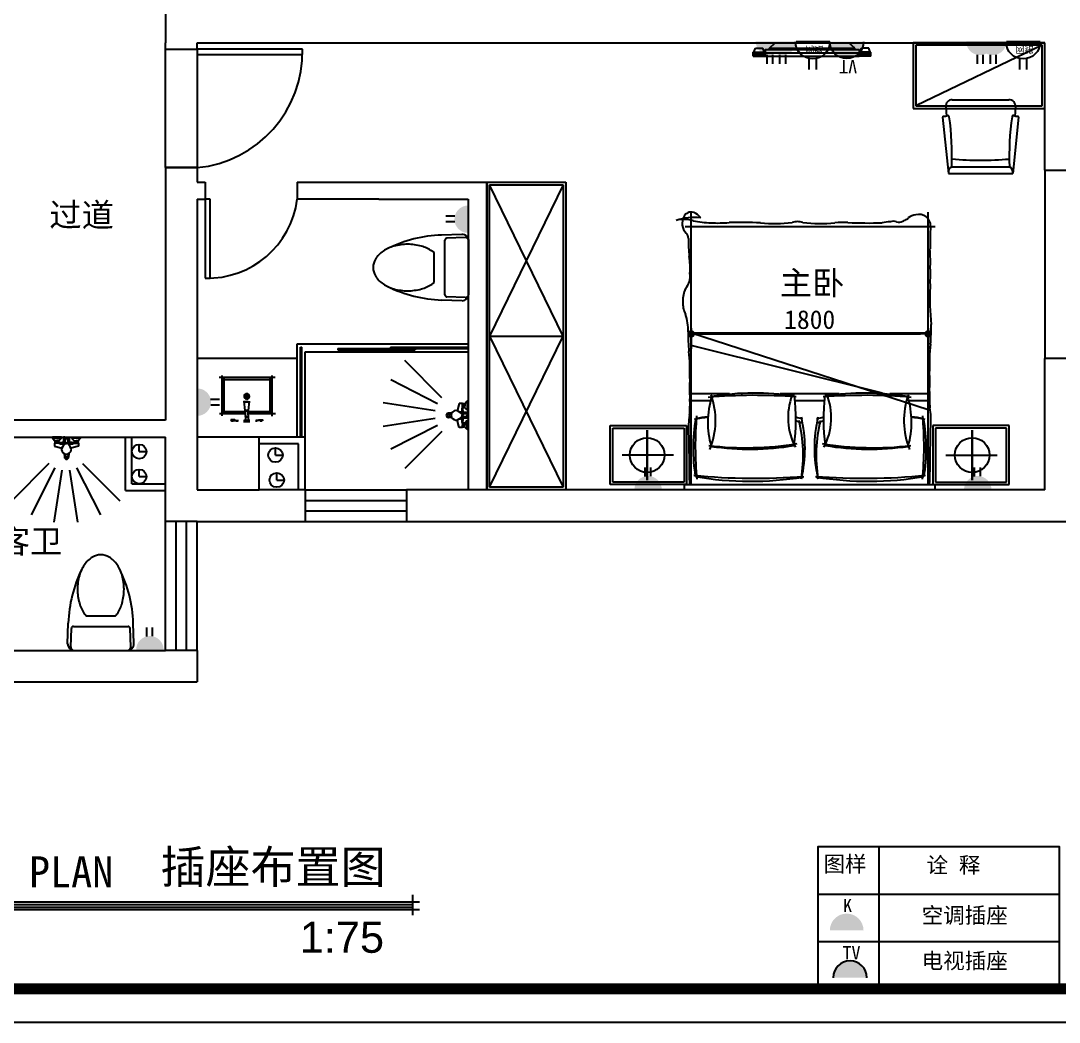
# Model space of a CAD drawing. Header units: millimetres. Extents: x -1705246 to 222838, y -3231245 to 126310.
# Drawn here: x 37672 to 45562, y -45987 to -38373 of the extents above; entities that cross this region are included whole.
import ezdxf

# ---------------------------------------------------------------- set-up
doc = ezdxf.new("R2010")
doc.units = ezdxf.units.MM
doc.linetypes.add('ACAD_ISO03W100', pattern=[30, 12, -18])
for name, color, linetype in [('2', 2, 'Continuous'), ('250', 250, 'Continuous'), ('5', 5, 'Continuous'), ('IFF_FURN', 30, 'Continuous')]:
    doc.layers.add(name, color=color, linetype=linetype)
doc.styles.get("Standard").update_dxf_attribs({"font": ''})
doc.styles.add('STYLE1', font='')
doc.styles.add('宋', font='')
doc.styles.get('Standard').set_extended_font_data('SimSun')
doc.styles.get('STYLE1').set_extended_font_data('SimSun')
doc.styles.get('宋').set_extended_font_data('NSimSun')

# ---------------------------------------------------------------- blocks, each defined once
blk = doc.blocks.new('A$C54AD448D')
blk.add_lwpolyline([(-239.7, 15583), (-22135.9, 15583), (-22135.9, 239.7), (-239.7, 239.7)], close=True)
at = {"layer": 'IFF_FURN'}
blk.add_lwpolyline([(0, 15822.7), (-22375.6, 15822.7), (-22375.6, 0), (0, 0)], close=True, dxfattribs=at)
at = {"layer": 'IFF_FURN', "color": 8, "const_width": 79.9}
blk.add_lwpolyline([(-22135.9, 15583), (-22135.9, 239.7), (-239.7, 239.7), (-239.7, 15583), (-22135.9, 15583)], dxfattribs=at)
blk = doc.blocks.new('_DOT')
at = {"color": 0, "linetype": 'ByBlock'}
blk.add_line((-0.5, 0), (-1, 0), dxfattribs=at)
at = {"color": 0, "linetype": 'ByBlock', "const_width": 0.5}
blk.add_lwpolyline([(-0.25, 0, 1), (0.25, 0, 1)], format="xyb", close=True, dxfattribs=at)
blk = doc.blocks.new('TGB')
blk.add_hatch(color=5).paths.add_polyline_path([(125763.4, -21256.6), (126024.1, -21256.6, 1)])
at = {"color": 5}
for p, q in [((125864.8, -21129.4), (125864.8, -21044.8)), ((125919.6, -21128.8), (125919.6, -21044.8))]:
    blk.add_line(p, q, dxfattribs=at)
blk = doc.blocks.new('NTBT')
at = {"color": 5}
for p, q in [((127688.4, -20756.1), (127688.4, -20671.5)), ((127743.3, -20755.4), (127743.3, -20671.5)), ((127847.8, -20883.2), (127591, -20883.2))]:
    blk.add_line(p, q, dxfattribs=at)
blk.add_arc((127717.4, -20883.2), 130.4, 0, 180, dxfattribs=at)
at = {"color": 5, "insert": (127659.5, -20797.8), "char_height": 50, "width": 210.821, "attachment_point": 1, "style": '宋'}
blk.add_mtext('网络', dxfattribs=at)
blk = doc.blocks.new('dawdeewew')
blk.add_hatch(color=5).paths.add_polyline_path([(147606.6, -27636.6), (147862.5, -27636.6, 1)])
at = {"color": 5}
blk.add_text('TV', height=100, dxfattribs=at).set_placement((147677.6, -27497.1))
blk = doc.blocks.new('BTRB')
at = {"color": 5}
blk.add_arc((124083, -21260.8), 128, 0, 180, dxfattribs=at)
blk.add_blockref('dawdeewew', (-23651.6, 6375.9), dxfattribs=at)
blk = doc.blocks.new('fffff')
blk.add_hatch(color=5).paths.add_polyline_path([(147605.5, -27278.4), (147861.5, -27278.4, 1)])
at = {"color": 5}
blk.add_text('K', height=100, dxfattribs=at).set_placement((147706.1, -27138.9))
blk = doc.blocks.new('TRB')
blk.add_blockref('fffff', (-23676.1, 6376.6))

msp = doc.modelspace()

# ---------------------------------------------------------------- hatches: boundary and pattern name
for points in [[(42334.2, -41938.3), (42542.8, -41938.3, 1)], [(44838.6, -41938.3), (45047.2, -41938.3, 1)]]:
    msp.add_hatch(color=5).paths.add_polyline_path(points)

# ---------------------------------------------------------------- linework, layer by layer
at = {"color": 5}
for p, q in [((42415.4, -41836.6), (42415.4, -41768.9)), ((42459.3, -41836.1), (42459.3, -41768.9)), ((44919.7, -41836.6), (44919.7, -41768.9)), ((44963.6, -41836.1), (44963.6, -41768.9)), ((44192.3, -44651.8), (44192.3, -45732.3)), ((43729.8, -45012.3), (45562.2, -45012.3)), ((43729.8, -45372.3), (45562.2, -45372.3))]:
    msp.add_line(p, q, dxfattribs=at)
msp.add_lwpolyline([(43729.8, -45732.3), (43729.8, -44651.8), (45562.2, -44651.8), (45562.2, -45732.3)], dxfattribs=at)
at = {"layer": '250', "color": 251}
for p, q in [((38772.4, -38309.7), (38772.4, -38539.7)), ((38772.4, -38589.7), (38772.4, -38539.7)), ((39012.4, -38539.7), (45452.4, -38539.7)), ((39012.4, -38589.7), (39012.4, -38539.7)), ((43241.9, -38612.2), (43253.8, -38581.1)), ((43253.8, -38581.1), (43309.9, -38581.1)), ((43321.8, -38612.2), (43309.9, -38581.1)), ((43360.3, -38582.5), (43405.1, -38539.7)), ((43405.1, -38539.7), (43963.8, -38539.7)), ((44008.6, -38582.5), (43963.8, -38539.7)), ((44047.1, -38612.2), (44059, -38581.1)), ((44115.1, -38581.1), (44059, -38581.1)), ((44127, -38612.2), (44115.1, -38581.1)), ((45452.4, -38539.7), (44452.4, -38539.7)), ((44452.4, -38539.7), (44452.4, -39039.7)), ((45432.4, -38559.7), (44472.4, -38559.7)), ((44472.4, -38559.7), (44472.4, -39019.7)), ((45432.4, -38559.7), (44472.4, -39019.7)), ((45432.4, -39019.7), (45432.4, -38559.7)), ((45452.4, -39509.7), (45452.4, -38539.7)), ((45452.4, -39039.7), (45452.4, -38539.7)), ((38772.4, -38589.7), (39012.4, -38589.7)), ((38772.4, -38589.7), (39012.4, -38589.7)), ((38772.4, -39489.7), (38772.4, -38589.7)), ((39812.4, -38589.7), (39012.4, -38589.7)), ((39012.4, -38589.7), (39012.4, -38629.7)), ((39012.4, -38589.7), (39012.4, -39489.7)), ((39012.4, -38629.7), (39812.4, -38629.7)), ((39812.4, -38629.7), (39812.4, -38589.7)), ((43236.9, -38612.2), (43326.8, -38612.2)), ((43236.9, -38643.3), (43236.9, -38612.2)), ((43236.9, -38627), (43326.8, -38627)), ((43236.9, -38643.3), (43326.8, -38643.3)), ((43326.8, -38591.5), (43326.8, -38643.3)), ((43326.8, -38591.5), (44042.1, -38591.5)), ((43326.8, -38643.3), (43326.8, -38612.2)), ((43326.8, -38617.5), (44042.1, -38617.5)), ((43326.8, -38643.3), (44042.1, -38643.3)), ((43360.3, -38591.5), (43360.3, -38582.5)), ((43360.3, -38582.5), (44008.6, -38582.5)), ((44008.6, -38591.5), (44008.6, -38582.5)), ((44042.1, -38591.5), (44042.1, -38643.3)), ((44132, -38612.2), (44042.1, -38612.2)), ((44042.1, -38643.3), (44042.1, -38612.2)), ((44132, -38627), (44042.1, -38627)), ((44132, -38643.3), (44042.1, -38643.3)), ((44132, -38643.3), (44132, -38612.2)), ((44749.7, -38973.6), (45180.1, -38973.6)), ((44749.7, -38973.6), (45180.1, -38973.6)), ((44452.4, -39039.7), (45452.4, -39039.7)), ((44472.4, -39019.7), (45432.4, -39019.7)), ((44699.9, -39028), (44703.6, -39069.9)), ((44699.9, -39028), (44703.6, -39069.9)), ((45229.9, -39028), (45226.2, -39069.9)), ((45229.9, -39028), (45226.2, -39069.9)), ((44676.6, -39105.1), (44719.9, -39533.6)), ((44676.6, -39105.1), (44719.9, -39533.6)), ((44703.6, -39069.9), (44706, -39096.5)), ((44703.6, -39069.9), (44706, -39096.5)), ((45253.2, -39105.1), (45209.9, -39533.6)), ((45253.2, -39105.1), (45209.9, -39533.6)), ((45226.2, -39069.9), (45223.8, -39096.5)), ((45226.2, -39069.9), (45223.8, -39096.5)), ((38772.4, -39489.7), (39012.4, -39489.7)), ((38772.4, -39489.7), (38772.4, -41409.7)), ((39012.4, -39489.7), (38772.4, -39489.7)), ((39012.4, -39489.7), (39012.4, -39599.7)), ((44745.6, -39483.6), (45184.2, -39483.6)), ((44745.6, -39483.6), (45184.2, -39483.6)), ((45452.4, -39509.7), (45672.4, -39509.7)), ((45452.4, -39509.7), (45452.4, -40939.7)), ((39012.4, -39599.7), (39072.4, -39599.7)), ((39072.4, -39599.7), (39072.4, -39729.7)), ((39772.4, -39599.7), (40392.4, -39599.7)), ((39772.4, -39599.7), (39772.4, -39729.7)), ((40392.4, -39599.7), (41212.4, -39599.7)), ((41212.4, -39599.7), (41812.4, -39599.7)), ((41212.4, -41939.7), (41212.4, -39599.7)), ((41212.4, -39599.7), (41212.4, -41939.7)), ((41812.4, -39599.7), (41812.4, -41939.7)), ((44719.9, -39533.6), (45209.9, -39533.6)), ((44719.9, -39533.6), (45209.9, -39533.6)), ((41232.4, -39619.7), (41792.4, -39619.7)), ((41232.4, -41919.7), (41232.4, -39619.7)), ((41792.4, -39619.7), (41232.4, -40769.7)), ((41792.4, -40769.7), (41232.4, -39619.7)), ((41792.4, -39619.7), (41792.4, -41919.7)), ((39012.4, -39729.7), (39012.4, -41939.7)), ((39012.4, -39729.7), (39072.4, -39729.7)), ((39112.4, -39729.7), (39072.4, -39729.7)), ((39072.4, -39729.7), (39072.4, -40329.7)), ((39112.4, -40329.7), (39112.4, -39729.7)), ((40392.4, -39729.7), (39772.4, -39729.7)), ((40392.4, -39729.7), (41072.4, -39729.7)), ((41072.4, -39729.7), (41072.4, -41939.7)), ((42766.3, -41899.7), (42766.3, -39829.5)), ((44566.3, -41899.7), (44566.3, -39829.5)), ((41024.3, -39997.2), (40869.6, -40002.5)), ((44620, -39939.7), (42719.5, -39939.7)), ((40894.5, -40457.5), (40894.7, -40041.5)), ((41049.3, -40021.6), (40909.4, -40026.4)), ((41076.2, -40451.6), (41076.5, -40047.7)), ((40813.7, -40362.2), (40813.9, -40136.7)), ((39072.4, -40329.7), (39112.4, -40329.7)), ((41049, -40477.6), (40909.1, -40472.6)), ((41025.7, -40502.1), (40869.2, -40496.5)), ((42766.3, -40709.2), (42766.3, -40867.6)), ((44566.3, -40709.2), (44566.3, -40867.6)), ((41232.4, -40769.7), (41792.4, -40769.7)), ((41232.4, -40769.7), (41792.4, -41919.7)), ((41232.4, -41919.7), (41792.4, -40769.7)), ((44566.3, -40748), (42766.3, -40748)), ((44566.3, -41331.1), (42769, -40748)), ((42823.3, -40753.6), (44509.3, -40753.6)), ((39772.4, -40829.7), (41072.4, -40829.7)), ((39772.4, -41539.7), (39772.4, -40829.7)), ((39797.4, -41539.7), (39797.4, -40854.7)), ((39797.4, -40854.7), (39807.4, -40854.7)), ((39807.4, -40864.7), (39807.4, -40854.7)), ((39807.4, -41539.7), (39807.4, -40864.7)), ((40080.1, -40864.7), (40670.1, -40864.7)), ((40080.1, -40864.7), (40080.1, -40874.7)), ((40482.4, -40854.7), (41072.4, -40854.7)), ((40482.4, -40854.7), (40482.4, -40864.7)), ((40482.4, -40864.7), (41072.4, -40864.7)), ((40670.1, -40864.7), (40670.1, -40874.7)), ((44219, -41203.4), (42766.3, -40840.7)), ((39772.4, -40939.7), (39012.4, -40939.7)), ((39832.4, -40889.7), (41072.4, -40889.7)), ((39832.4, -41539.7), (39832.4, -40889.7)), ((40080.1, -40874.7), (40670.1, -40874.7)), ((45452.4, -41939.7), (45452.4, -40939.7)), ((45672.4, -40939.7), (45452.4, -40939.7)), ((40872.2, -41239.4), (40589.7, -40956.9)), ((39606, -41086.4), (39178.8, -41086.4)), ((39199, -41070.2), (39199, -41377.6)), ((39588.1, -41102.4), (39202.3, -41102.4)), ((39215, -41088.9), (39215, -41353.9)), ((39567.3, -41358.1), (39567.3, -41087.2)), ((39583.3, -41378.7), (39583.3, -41071.1)), ((40838.9, -41285.2), (40482.9, -41103.8)), ((39400.4, -41239.8), (39378.9, -41218.2)), ((39378.9, -41239.8), (39400.4, -41218.2)), ((43056.1, -41209.2), (42766.3, -41209.2)), ((42766.3, -41260), (42913.1, -41260)), ((43889.7, -41209.2), (43442.8, -41209.2)), ((43554.5, -41260), (43778.1, -41260)), ((44566.3, -41209.2), (44276.4, -41209.2)), ((44419.5, -41260), (44566.3, -41260)), ((39202.3, -41342.4), (39379, -41342.4)), ((39378.3, -41270.4), (39365.3, -41270.4)), ((39376.3, -41336.5), (39369.9, -41265.9)), ((39374.6, -41334.5), (39405.3, -41334.5)), ((39378.3, -41267.5), (39401.2, -41267.5)), ((39378.3, -41267.5), (39378.3, -41270.4)), ((39378.3, -41270.4), (39401.2, -41270.4)), ((39379, -41371.9), (39379, -41334.5)), ((39379, -41338), (39400.5, -41338)), ((39400.5, -41371.9), (39400.5, -41334.5)), ((39400.5, -41342.4), (39584.5, -41342.4)), ((39401.2, -41267.5), (39401.2, -41270.4)), ((39401.2, -41270.4), (39415.6, -41270.4)), ((39403.2, -41336.4), (39409.6, -41265.5)), ((40821.5, -41339), (40426.8, -41276.5)), ((41004, -41282.2), (40991.7, -41330.7)), ((41027.8, -41282.2), (41004, -41282.2)), ((41027.8, -41287), (41027.8, -41282.2)), ((41027.8, -41287), (41029.7, -41287)), ((41027.8, -41313.6), (41027.8, -41287)), ((41027.8, -41313.6), (41029.7, -41313.6)), ((41027.8, -41324), (41027.8, -41313.6)), ((41031.6, -41285.1), (41029.7, -41287)), ((41029.7, -41287), (41029.7, -41300.3)), ((41031.6, -41288.9), (41029.7, -41290.8)), ((41031.6, -41297.4), (41029.7, -41295.5)), ((41029.7, -41313.6), (41029.7, -41300.3)), ((41031.6, -41303.1), (41029.7, -41305)), ((41031.6, -41311.7), (41029.7, -41309.8)), ((41031.6, -41315.5), (41029.7, -41313.6)), ((41039.2, -41285.1), (41031.6, -41285.1)), ((41031.6, -41285.1), (41031.6, -41288.9)), ((41031.6, -41288.9), (41039.2, -41288.9)), ((41031.6, -41297.4), (41031.6, -41300.3)), ((41039.2, -41297.4), (41031.6, -41297.4)), ((41031.6, -41303.1), (41031.6, -41300.3)), ((41039.2, -41303.1), (41031.6, -41303.1)), ((41031.6, -41311.7), (41039.2, -41311.7)), ((41031.6, -41315.5), (41031.6, -41311.7)), ((41039.2, -41315.5), (41031.6, -41315.5)), ((41041.1, -41287), (41039.2, -41285.1)), ((41039.2, -41288.9), (41039.2, -41285.1)), ((41039.2, -41288.9), (41041.1, -41291.7)), ((41041.1, -41295.5), (41039.2, -41297.4)), ((41039.2, -41297.4), (41039.2, -41300.3)), ((41039.2, -41303.1), (41039.2, -41300.3)), ((41041.1, -41305), (41039.2, -41303.1)), ((41039.2, -41311.7), (41041.1, -41308.8)), ((41039.2, -41311.7), (41039.2, -41315.5)), ((41041.1, -41313.6), (41039.2, -41315.5)), ((41045.8, -41287), (41041.1, -41287)), ((41041.1, -41287), (41041.1, -41300.3)), ((41041.1, -41313.6), (41041.1, -41300.3)), ((41045.8, -41313.6), (41041.1, -41313.6)), ((41064.8, -41266.1), (41045.8, -41285.1)), ((41045.8, -41285.1), (41045.8, -41287)), ((41045.8, -41287), (41045.8, -41300.3)), ((41045.8, -41313.6), (41045.8, -41300.3)), ((41045.8, -41315.5), (41045.8, -41313.6)), ((41064.8, -41334.5), (41045.8, -41315.5)), ((41064.8, -41266.1), (41064.8, -41334.5)), ((41072.4, -41266.1), (41064.8, -41266.1)), ((41064.8, -41334.5), (41072.4, -41334.5)), ((41072.4, -41279.4), (41072.4, -41266.1)), ((41072.4, -41299.3), (41072.4, -41279.4)), ((41072.4, -41334.5), (41072.4, -41299.3)), ((38772.4, -41409.7), (37602.4, -41409.7)), ((39181.2, -41358.4), (39379, -41358.4)), ((39297.7, -41406.7), (39267.3, -41406.7)), ((39267.3, -41406.7), (39267.3, -41411.3)), ((39267.3, -41411.3), (39295.9, -41411.3)), ((39272.9, -41413.2), (39325.6, -41413.2)), ((39280.1, -41422.4), (39280.1, -41409)), ((39295.9, -41413.2), (39295.9, -41411.3)), ((39300.5, -41413.2), (39300.5, -41409.4)), ((39316.3, -41422.4), (39316.3, -41408.6)), ((39412, -41413.2), (39366.9, -41413.2)), ((39371.6, -41428.4), (39371.6, -41408.6)), ((39379, -41371.9), (39379, -41411.6)), ((39400.5, -41358.4), (39607.8, -41358.4)), ((39400.5, -41371.9), (39400.5, -41411.6)), ((39407.8, -41427.2), (39407.8, -41408.2)), ((39505.2, -41413.2), (39458.6, -41413.2)), ((39463.2, -41422.4), (39463.2, -41409)), ((39479, -41413.2), (39479, -41409.4)), ((39481.8, -41406.7), (39512.1, -41406.7)), ((39512.1, -41411.3), (39483.6, -41411.3)), ((39483.6, -41413.2), (39483.6, -41411.3)), ((39499.4, -41422.4), (39499.4, -41408.2)), ((39512.1, -41406.7), (39512.1, -41411.3)), ((40821.5, -41395.6), (40426.8, -41458.1)), ((40947.8, -41354.7), (40921.4, -41357.3)), ((40949.1, -41392.3), (40921.4, -41389.6)), ((40947.4, -41355.5), (40925.2, -41358.2)), ((40948.6, -41391.5), (40925.2, -41388.6)), ((40945.2, -41360.5), (40933.7, -41362)), ((40946, -41386.5), (40933.7, -41384.8)), ((41004, -41464.6), (40991.7, -41416.2)), ((41015.9, -41356.2), (41002.7, -41345)), ((41015.9, -41388.8), (41002.7, -41400)), ((41024.9, -41358.2), (41021.4, -41358.2)), ((41024.9, -41386.7), (41021.4, -41386.7)), ((41024.9, -41358.2), (41024.9, -41372.5)), ((41024.9, -41386.7), (41024.9, -41372.5)), ((41028.7, -41350.6), (41028.7, -41357.4)), ((41072.4, -41350.6), (41028.7, -41350.6)), ((41028.7, -41394.3), (41028.7, -41387.6)), ((41072.4, -41394.3), (41028.7, -41394.3)), ((41066.6, -41363.5), (41030.5, -41360.6)), ((41066.6, -41381.5), (41030.5, -41384.4)), ((41066.7, -41361.1), (41030.6, -41358.2)), ((41030.6, -41358.2), (41030.6, -41372.5)), ((41030.6, -41386.7), (41030.6, -41372.5)), ((41066.7, -41383.9), (41030.6, -41386.7)), ((41064.8, -41412.4), (41045.8, -41431.4)), ((41054.7, -41360.1), (41072.4, -41360.1)), ((41054.7, -41384.8), (41072.4, -41384.8)), ((41064.8, -41361.1), (41064.8, -41372.5)), ((41064.8, -41383.9), (41064.8, -41372.5)), ((41064.8, -41412.4), (41072.4, -41412.4)), ((41064.8, -41480.8), (41064.8, -41412.4)), ((41066.7, -41361.1), (41066.7, -41372.5)), ((41066.7, -41383.9), (41066.7, -41372.5)), ((41072.4, -41360.1), (41072.4, -41350.6)), ((41072.4, -41384.8), (41072.4, -41394.3)), ((41072.4, -41412.4), (41072.4, -41480.8)), ((39412, -41422.4), (39366.1, -41422.4)), ((40838.9, -41449.4), (40482.9, -41630.7)), ((40872.2, -41495.1), (40589.7, -41777.6)), ((41027.8, -41464.6), (41004, -41464.6)), ((41027.8, -41422.8), (41027.8, -41433.3)), ((41027.8, -41433.3), (41029.7, -41433.3)), ((41027.8, -41433.3), (41027.8, -41459.9)), ((41027.8, -41459.9), (41029.7, -41459.9)), ((41027.8, -41459.9), (41027.8, -41464.6)), ((41031.6, -41431.4), (41029.7, -41433.3)), ((41029.7, -41433.3), (41029.7, -41446.6)), ((41031.6, -41435.2), (41029.7, -41437.1)), ((41031.6, -41443.7), (41029.7, -41441.8)), ((41029.7, -41459.9), (41029.7, -41446.6)), ((41031.6, -41449.4), (41029.7, -41451.3)), ((41031.6, -41458), (41029.7, -41456.1)), ((41031.6, -41461.8), (41029.7, -41459.9)), ((41039.2, -41431.4), (41031.6, -41431.4)), ((41031.6, -41431.4), (41031.6, -41435.2)), ((41031.6, -41435.2), (41039.2, -41435.2)), ((41031.6, -41443.7), (41031.6, -41446.6)), ((41039.2, -41443.7), (41031.6, -41443.7)), ((41031.6, -41449.4), (41031.6, -41446.6)), ((41039.2, -41449.4), (41031.6, -41449.4)), ((41031.6, -41458), (41039.2, -41458)), ((41031.6, -41461.8), (41031.6, -41458)), ((41039.2, -41461.8), (41031.6, -41461.8)), ((41041.1, -41433.3), (41039.2, -41431.4)), ((41039.2, -41435.2), (41039.2, -41431.4)), ((41039.2, -41435.2), (41041.1, -41438)), ((41041.1, -41441.8), (41039.2, -41443.7)), ((41039.2, -41443.7), (41039.2, -41446.6)), ((41039.2, -41449.4), (41039.2, -41446.6)), ((41041.1, -41451.3), (41039.2, -41449.4)), ((41039.2, -41458), (41041.1, -41455.1)), ((41039.2, -41458), (41039.2, -41461.8)), ((41041.1, -41459.9), (41039.2, -41461.8)), ((41045.8, -41433.3), (41041.1, -41433.3)), ((41041.1, -41433.3), (41041.1, -41446.6)), ((41041.1, -41459.9), (41041.1, -41446.6)), ((41045.8, -41459.9), (41041.1, -41459.9)), ((41045.8, -41431.4), (41045.8, -41433.3)), ((41045.8, -41433.3), (41045.8, -41446.6)), ((41045.8, -41459.9), (41045.8, -41446.6)), ((41045.8, -41461.8), (41045.8, -41459.9)), ((41064.8, -41480.8), (41045.8, -41461.8)), ((41072.4, -41480.8), (41064.8, -41480.8)), ((42151.4, -41899.7), (42151.4, -41449.7)), ((42151.4, -41449.7), (42731.4, -41449.7)), ((42171.4, -41879.7), (42171.4, -41469.7)), ((42171.4, -41469.7), (42711.4, -41469.7)), ((42431.4, -41484.7), (42431.4, -41864.7)), ((42431.4, -41864.7), (42431.4, -41484.7)), ((42711.4, -41469.7), (42711.4, -41879.7)), ((42731.4, -41449.7), (42731.4, -41899.7)), ((45181.1, -41449.7), (44601.1, -41449.7)), ((44601.1, -41449.7), (44601.1, -41899.7)), ((45161.1, -41469.7), (44621.1, -41469.7)), ((44621.1, -41469.7), (44621.1, -41879.7)), ((44901.1, -41484.7), (44901.1, -41864.7)), ((44901.1, -41864.7), (44901.1, -41484.7)), ((45161.1, -41879.7), (45161.1, -41469.7)), ((45181.1, -41899.7), (45181.1, -41449.7)), ((37602.4, -41539.7), (38772.4, -41539.7)), ((37925.9, -41539.7), (37912.6, -41539.7)), ((37912.6, -41539.7), (37912.6, -41547.3)), ((37912.6, -41547.3), (37931.6, -41566.3)), ((37912.6, -41547.3), (37981, -41547.3)), ((37945.8, -41539.7), (37925.9, -41539.7)), ((37931.6, -41566.3), (37933.5, -41566.3)), ((37933.5, -41571), (37931.6, -41572.9)), ((37931.6, -41572.9), (37931.6, -41580.5)), ((37935.4, -41572.9), (37931.6, -41572.9)), ((37933.5, -41566.3), (37933.5, -41571)), ((37933.5, -41566.3), (37946.8, -41566.3)), ((37933.5, -41571), (37946.8, -41571)), ((37935.4, -41572.9), (37938.2, -41571)), ((37935.4, -41580.5), (37935.4, -41572.9)), ((37942, -41571), (37943.9, -41572.9)), ((37943.9, -41572.9), (37946.8, -41572.9)), ((37943.9, -41572.9), (37943.9, -41580.5)), ((37981, -41539.7), (37945.8, -41539.7)), ((37960.1, -41566.3), (37946.8, -41566.3)), ((37960.1, -41571), (37946.8, -41571)), ((37949.6, -41572.9), (37946.8, -41572.9)), ((37951.5, -41571), (37949.6, -41572.9)), ((37949.6, -41572.9), (37949.6, -41580.5)), ((37958.2, -41572.9), (37955.3, -41571)), ((37958.2, -41572.9), (37962, -41572.9)), ((37958.2, -41580.5), (37958.2, -41572.9)), ((37962, -41566.3), (37960.1, -41566.3)), ((37960.1, -41566.3), (37960.1, -41571)), ((37960.1, -41571), (37962, -41572.9)), ((37981, -41547.3), (37962, -41566.3)), ((37962, -41572.9), (37962, -41580.5)), ((37981, -41547.3), (37981, -41539.7)), ((37997.1, -41539.7), (37997.1, -41583.4)), ((38006.6, -41539.7), (37997.1, -41539.7)), ((38007.6, -41545.4), (38004.7, -41581.5)), ((38006.6, -41557.4), (38006.6, -41539.7)), ((38010, -41545.4), (38007.1, -41581.5)), ((38007.6, -41545.4), (38019, -41545.4)), ((38007.6, -41547.3), (38019, -41547.3)), ((38030.4, -41545.4), (38019, -41545.4)), ((38030.4, -41547.3), (38019, -41547.3)), ((38028, -41545.4), (38030.9, -41581.5)), ((38030.4, -41545.4), (38033.2, -41581.5)), ((38031.3, -41539.7), (38040.8, -41539.7)), ((38031.3, -41557.4), (38031.3, -41539.7)), ((38040.8, -41539.7), (38040.8, -41583.4)), ((38058.9, -41547.3), (38058.9, -41539.7)), ((38058.9, -41539.7), (38127.3, -41539.7)), ((38058.9, -41547.3), (38077.9, -41566.3)), ((38127.3, -41547.3), (38058.9, -41547.3)), ((38077.9, -41566.3), (38079.8, -41566.3)), ((38079.8, -41571), (38077.9, -41572.9)), ((38077.9, -41572.9), (38077.9, -41580.5)), ((38081.7, -41572.9), (38077.9, -41572.9)), ((38079.8, -41566.3), (38079.8, -41571)), ((38079.8, -41566.3), (38093.1, -41566.3)), ((38079.8, -41571), (38093.1, -41571)), ((38081.7, -41572.9), (38084.5, -41571)), ((38081.7, -41580.5), (38081.7, -41572.9)), ((38088.3, -41571), (38090.2, -41572.9)), ((38090.2, -41572.9), (38093.1, -41572.9)), ((38090.2, -41572.9), (38090.2, -41580.5)), ((38106.4, -41566.3), (38093.1, -41566.3)), ((38106.4, -41571), (38093.1, -41571)), ((38095.9, -41572.9), (38093.1, -41572.9)), ((38097.8, -41571), (38095.9, -41572.9)), ((38095.9, -41572.9), (38095.9, -41580.5)), ((38104.5, -41572.9), (38101.6, -41571)), ((38104.5, -41580.5), (38104.5, -41572.9)), ((38104.5, -41572.9), (38108.3, -41572.9)), ((38106.4, -41566.3), (38106.4, -41571)), ((38108.3, -41566.3), (38106.4, -41566.3)), ((38106.4, -41571), (38108.3, -41572.9)), ((38127.3, -41547.3), (38108.3, -41566.3)), ((38108.3, -41572.9), (38108.3, -41580.5)), ((38127.3, -41539.7), (38127.3, -41547.3)), ((38467.3, -41943.4), (38467.3, -41539.7)), ((38517.3, -41893.4), (38517.3, -41539.7)), ((38772.4, -42179.7), (38772.4, -41539.7)), ((39482.4, -41539.7), (39012.4, -41539.7)), ((39482.4, -41939.7), (39482.4, -41539.7)), ((39832.4, -41539.7), (39482.4, -41539.7)), ((39832.4, -41939.7), (39832.4, -41539.7)), ((37928.7, -41584.3), (37928.7, -41608.1)), ((37933.5, -41584.3), (37928.7, -41584.3)), ((37928.7, -41608.1), (37977.2, -41620.4)), ((37931.6, -41580.5), (37933.5, -41582.4)), ((37931.6, -41580.5), (37935.4, -41580.5)), ((37933.5, -41584.3), (37933.5, -41582.4)), ((37933.5, -41582.4), (37946.8, -41582.4)), ((37960.1, -41584.3), (37933.5, -41584.3)), ((37935.4, -41580.5), (37937.3, -41582.4)), ((37943.9, -41580.5), (37942, -41582.4)), ((37943.9, -41580.5), (37946.8, -41580.5)), ((37949.6, -41580.5), (37946.8, -41580.5)), ((37960.1, -41582.4), (37946.8, -41582.4)), ((37949.6, -41580.5), (37951.5, -41582.4)), ((37958.2, -41580.5), (37956.3, -41582.4)), ((37962, -41580.5), (37958.2, -41580.5)), ((37962, -41580.5), (37960.1, -41582.4)), ((37960.1, -41584.3), (37960.1, -41582.4)), ((37970.5, -41584.3), (37960.1, -41584.3)), ((38002.7, -41596.2), (37991.5, -41609.3)), ((37997.1, -41583.4), (38003.9, -41583.4)), ((38004.7, -41581.5), (38019, -41581.5)), ((38004.7, -41587.2), (38004.7, -41590.7)), ((38004.7, -41587.2), (38019, -41587.2)), ((38033.2, -41581.5), (38019, -41581.5)), ((38033.2, -41587.2), (38019, -41587.2)), ((38033.2, -41587.2), (38033.2, -41590.7)), ((38040.8, -41583.4), (38034.1, -41583.4)), ((38035.3, -41596.2), (38046.5, -41609.3)), ((38111.1, -41608.1), (38062.7, -41620.4)), ((38069.3, -41584.3), (38079.8, -41584.3)), ((38077.9, -41580.5), (38079.8, -41582.4)), ((38077.9, -41580.5), (38081.7, -41580.5)), ((38079.8, -41584.3), (38079.8, -41582.4)), ((38079.8, -41582.4), (38093.1, -41582.4)), ((38079.8, -41584.3), (38106.4, -41584.3)), ((38081.7, -41580.5), (38083.6, -41582.4)), ((38090.2, -41580.5), (38088.3, -41582.4)), ((38090.2, -41580.5), (38093.1, -41580.5)), ((38095.9, -41580.5), (38093.1, -41580.5)), ((38106.4, -41582.4), (38093.1, -41582.4)), ((38095.9, -41580.5), (38097.8, -41582.4)), ((38104.5, -41580.5), (38102.6, -41582.4)), ((38108.3, -41580.5), (38104.5, -41580.5)), ((38108.3, -41580.5), (38106.4, -41582.4)), ((38106.4, -41584.3), (38106.4, -41582.4)), ((38106.4, -41584.3), (38111.1, -41584.3)), ((38111.1, -41584.3), (38111.1, -41608.1)), ((38572.3, -41648.4), (38572.3, -41593.4)), ((38572.3, -41648.4), (38627.3, -41648.4)), ((39782.4, -41589.7), (39482.4, -41589.7)), ((39607.4, -41674.7), (39607.4, -41619.7)), ((39782.4, -41939.7), (39782.4, -41589.7)), ((38001.2, -41664.2), (38003.8, -41690.7)), ((38002, -41664.6), (38004.7, -41686.9)), ((38007, -41666.8), (38008.5, -41678.4)), ((38033, -41666), (38031.3, -41678.4)), ((38038, -41663.5), (38035.1, -41686.9)), ((38038.8, -41663), (38036.1, -41690.7)), ((39607.4, -41674.7), (39662.4, -41674.7)), ((42630.7, -41674.7), (42240.7, -41674.7)), ((44701.9, -41674.7), (45091.9, -41674.7)), ((37885.9, -41739.9), (37603.4, -42022.4)), ((37931.7, -41773.1), (37750.3, -42129.1)), ((37985.5, -41790.6), (37923, -42185.2)), ((38042, -41790.6), (38104.6, -42185.2)), ((38095.8, -41773.1), (38277.2, -42129.1)), ((38141.6, -41739.9), (38424.1, -42022.4)), ((38572.3, -41838.4), (38572.3, -41783.4)), ((39617.4, -41864.7), (39617.4, -41809.7)), ((38517.3, -41893.4), (38772.4, -41893.4)), ((38572.3, -41838.4), (38627.3, -41838.4)), ((39617.4, -41864.7), (39672.4, -41864.7)), ((42711.4, -41879.7), (42171.4, -41879.7)), ((44621.1, -41879.7), (45161.1, -41879.7)), ((38467.3, -41943.4), (38772.4, -41943.4)), ((39012.4, -41939.7), (39482.4, -41939.7)), ((39832.4, -41939.7), (39482.4, -41939.7)), ((39832.4, -41939.7), (39832.4, -42179.7)), ((39832.4, -41939.7), (40602.4, -41939.7)), ((40487.4, -41939.7), (40497.4, -41939.7)), ((45452.4, -41939.7), (40602.4, -41939.7)), ((40602.4, -41939.7), (40602.4, -42179.7)), ((41812.4, -41939.7), (41212.4, -41939.7)), ((41792.4, -41919.7), (41232.4, -41919.7)), ((42731.4, -41899.7), (42151.4, -41899.7)), ((42716.3, -41939.7), (42716.3, -41899.7)), ((42716.3, -41899.7), (44616.3, -41899.7)), ((42716.3, -41939.7), (42716.3, -41899.7)), ((44616.3, -41939.7), (42716.3, -41939.7)), ((44601.1, -41899.7), (45181.1, -41899.7)), ((44616.3, -41899.7), (44616.3, -41939.7)), ((39832.4, -42019.7), (40602.4, -42019.7)), ((39832.4, -42099.7), (40602.4, -42099.7)), ((38772.4, -43159.7), (38772.4, -42179.7)), ((39012.4, -42179.7), (38772.4, -42179.7)), ((38852.4, -43159.7), (38852.4, -42179.7)), ((38932.4, -43159.7), (38932.4, -42179.7)), ((39012.4, -43159.7), (39012.4, -42179.7)), ((39012.4, -42179.7), (39832.4, -42179.7)), ((39832.4, -42179.7), (40602.4, -42179.7)), ((40602.4, -42179.7), (45942.4, -42179.7)), ((38167.4, -42897), (38392.8, -42897.2)), ((38027.5, -43109), (38033.1, -42952.5)), ((38051.9, -43132.3), (38056.9, -42992.4)), ((38072.1, -42977.8), (38488, -42978)), ((38507.9, -43132.6), (38503.1, -42992.7)), ((38532.3, -43107.6), (38527, -42952.9)), ((36402.4, -43159.7), (38772.4, -43159.7)), ((38078, -43159.5), (38481.8, -43159.8)), ((39012.4, -43159.7), (38772.4, -43159.7)), ((39012.4, -43159.7), (39012.4, -43399.7)), ((33012.4, -43399.7), (39012.4, -43399.7))]:
    msp.add_line(p, q, dxfattribs=at)
for centre, radius in [((42431.4, -41674.7), 131.9), ((44901.1, -41674.7), 131.9), ((38572.3, -41648.4), 55), ((39607.4, -41674.7), 55), ((38572.3, -41838.4), 55), ((39617.4, -41864.7), 55)]:
    msp.add_circle(centre, radius, dxfattribs=at)
for centre, radius, start, end in [((38928.7, -38609.7), 884, 275.43649, 1.29643), ((44749.7, -39023.6), 50, 90, 185.10217), ((44749.7, -39023.6), 50, 90, 185.10217), ((45180.1, -39023.6), 50, 354.89783, 90), ((45180.1, -39023.6), 50, 354.89783, 90), ((44681.6, -39104.6), 5, 89.37485, 185.10217), ((44681.6, -39104.6), 5, 89.37485, 185.10217), ((44682.6, -39010.6), 89, 269.37485, 289.85281), ((44682.6, -39010.6), 89, 269.37485, 289.85281), ((44716.3, -39103.7), 10, 7.3957, 109.85281), ((44716.3, -39103.7), 10, 7.3957, 109.85281), ((42655.1, -39398.8), 2092.2, 357.6778, 8.14286), ((42655.1, -39398.8), 2092.2, 357.6778, 8.14286), ((47274.7, -39398.8), 2092.2, 171.85714, 182.3222), ((47274.7, -39398.8), 2092.2, 171.85714, 182.3222), ((45213.5, -39103.7), 10, 70.14719, 172.6043), ((45213.5, -39103.7), 10, 70.14719, 172.6043), ((45247.2, -39010.6), 89, 250.14719, 270.62515), ((45247.2, -39010.6), 89, 250.14719, 270.62515), ((45248.1, -39104.6), 5, 354.89783, 90.62515), ((45248.1, -39104.6), 5, 354.89783, 90.62515), ((44968.7, -36992.6), 2441, 264.81118, 275.01146), ((44968.7, -36992.6), 2441, 264.81118, 275.01146), ((44765.7, -39525.5), 46.5, 115.69698, 189.9782), ((44765.7, -39525.5), 46.5, 115.69698, 189.9782), ((45164.1, -39525.5), 46.5, 350.0218, 64.30302), ((45164.1, -39525.5), 46.5, 350.0218, 64.30302), ((39092.4, -39644.7), 685.3, 268.32761, 352.87498), ((42766.7, -39888.7), 61.8, 72.94183, 155.34484), ((42729.2, -39956.4), 138.4, 38.04403, 66.29393), ((42786.5, -40268.5), 400.7, 82.58505, 109.80842), ((42711.7, -40119.4), 236, 72.81922, 105.00129), ((42803.5, -39913.9), 106, 151.27874, 224.21587), ((42952.4, -38976.9), 932.9, 259.4443, 267.79245), ((42972.1, -38976.8), 933.9, 266.58351, 275.04736), ((43120.5, -45879.2), 5972.5, 88.35656, 90.63611), ((43402, -38828.6), 1086.2, 264.18069, 276.97796), ((43585.9, -40092.1), 192.5, 93.42033, 105.67625), ((43563, -40092.1), 192.5, 74.32375, 86.57967), ((43747, -38828.6), 1086.2, 263.02204, 275.81931), ((43929.2, -40965.6), 1058.9, 88.48945, 93.90355), ((44111.4, -36620.8), 3289.9, 267.31144, 271.8201), ((44274, -40175.9), 273.1, 88.77967, 102.27332), ((44303.1, -39941.7), 45.3, 59.2815, 121.00513), ((44340.1, -39826.6), 77.4, 259.62873, 295.87648), ((44370.3, -39881.8), 14.9, 283.95249, 321.9834), ((44372.8, -39835.2), 56.5, 279.48159, 318.79477), ((44484.8, -39959.4), 111.3, 95.86897, 128.65067), ((44498.5, -39930.9), 86, 356.64671, 107.00885), ((42689.6, -40027.4), 54.9, 358.5556, 46.2435), ((48270.9, -40106.9), 3690.5, 177.34439, 180.0131), ((44122.6, -40029.7), 1378.1, 179.9615, 185.66428), ((43203.6, -40196.5), 1379.6, 357.29744, 3.68697), ((42243.9, -40248.2), 513.9, 354.99547, 9.23007), ((42612.9, -40315.4), 144.8, 319.67712, 8.92043), ((47528.1, -40353), 2947.8, 178.2221, 180.85786), ((42911.7, -40501.6), 209.9, 153.87238, 182.03684), ((46478.9, -40476.7), 1900, 177.59874, 186.20107), ((42893.8, -40517.9), 192, 177.35084, 206.95302), ((42387.5, -40722.9), 355.3, 357.67199, 19.39365), ((42314.5, -40672), 2275.6, 355.96877, 359.74947), ((45018.1, -40727.4), 2275.6, 180.25053, 184.03123), ((45885, -40984.1), 1309.4, 173.33019, 182.35813), ((41447.5, -41039.5), 1309.4, 357.64187, 6.66981), ((44266.5, -41170.5), 1512.6, 177.0776, 182.9224), ((43066, -41115), 1512.6, 357.0776, 2.9224), ((41951.6, -41292.8), 805.5, 354.40852, 3.218), ((43554, -41425.3), 661.9, 162.85913, 196.07365), ((43246.9, -45171.6), 3950.9, 85.41614, 95.10648), ((42377.8, -41412), 573.1, 337.46258, 19.88393), ((43253.7, -43274.9), 2071.5, 81.75939, 99.22924), ((43983.2, -41389.1), 481.3, 159.60253, 208.07993), ((42056.3, -41404.3), 1505.1, 352.44671, 6.84862), ((44085.6, -45171.6), 3950.9, 84.89352, 94.58386), ((45276.3, -41404.3), 1505.1, 173.15138, 187.55329), ((43349.3, -41389.1), 481.3, 331.92007, 21.95242), ((44078.8, -43274.9), 2071.5, 80.77076, 98.24061), ((44954.8, -41412), 573.1, 160.11607, 202.53742), ((43778.5, -41425.3), 661.9, 343.92635, 17.14087), ((45381, -41237.4), 805.5, 176.782, 185.59148), ((40979.3, -41372.5), 36.1, 49.55423, 310.44577), ((40961.8, -41323.1), 30.8, 331.68836, 345.69972), ((41066.8, -41332.7), 44.3, 171.19321, 210.72256), ((41034.2, -41327.7), 11.4, 124.79603, 171.19321), ((41073.2, -41333.6), 46.4, 168.15998, 196.61191), ((40733.7, -41375.5), 300.8, 4.74006, 12.16025), ((44003.6, -41412.6), 583.8, 356.03666, 9.53314), ((40923.1, -41375.2), 18, 95.49232, 174.50768), ((40923.1, -41371.7), 18, 185.49232, 264.50768), ((40927.3, -41375.6), 17.5, 96.98106, 173.01894), ((40927.3, -41371.3), 17.5, 186.98106, 263.01894), ((40933.9, -41376.6), 20.4, 115.31969, 170.94052), ((40933.9, -41370.2), 20.4, 189.05948, 244.68031), ((40935.1, -41372.9), 11, 97.59464, 182.79421), ((40935.1, -41374), 11, 177.20579, 262.40536), ((40961.8, -41423.8), 30.8, 14.30028, 31.86242), ((41006.9, -41373.8), 25.6, 262.76717, 327.19187), ((41006.9, -41373.1), 25.6, 38.01803, 92.6898), ((41021.4, -41349.7), 8.55, 229.55423, 270), ((41021.4, -41395.3), 8.55, 90, 130.44577), ((41066.8, -41414.2), 44.3, 149.27744, 188.80679), ((41034.2, -41419.2), 11.4, 188.80679, 235.20397), ((41027.8, -41362), 4.75, 53.1301, 126.8699), ((41027.8, -41382.9), 4.75, 233.1301, 306.8699), ((41073.2, -41413.3), 46.4, 163.38809, 191.84002), ((40733.7, -41375.5), 300.8, 347.83975, 356.40812), ((41039.9, -41343.5), 11.7, 196.61191, 217.71193), ((41039.9, -41403.4), 11.7, 129.23177, 163.38809), ((41045.3, -41372.5), 24.2, 331.92751, 28.07249), ((43328.9, -41468), 583.8, 170.46686, 183.96334), ((44018.1, -41626.7), 1238, 169.36162, 189.85155), ((43008.8, -42470.2), 1088.8, 96.09717, 101.63391), ((45427.7, -41606.3), 2630.3, 174.96355, 185.51745), ((43062.6, -42733.2), 1360.3, 97.14598, 101.07658), ((43400.1, -42235.9), 863.1, 75.67944, 79.23287), ((43343.8, -42075.7), 695.2, 67.03243, 71.76163), ((42525.7, -41674.6), 1091.3, 350.47988, 13.86928), ((42612.2, -41622.5), 1018.5, 346.76262, 13.379), ((44720.3, -41622.5), 1018.5, 166.621, 193.23738), ((44806.9, -41674.6), 1091.3, 166.13072, 189.52012), ((43988.8, -42075.7), 695.2, 108.23837, 112.96757), ((43932.5, -42235.9), 863.1, 100.76713, 104.32056), ((44269.9, -42733.2), 1360.3, 78.92342, 82.85402), ((44323.7, -42470.2), 1088.8, 78.36609, 83.90283), ((41904.9, -41606.3), 2630.3, 354.48255, 5.03645), ((43314.5, -41626.7), 1238, 350.14845, 10.63838), ((23187.3, -41118.4), 21401.2, 358.49238, 359.10433), ((38022, -41878.3), 300.8, 94.74006, 102.16025), ((38019, -41566.7), 24.2, 61.92751, 118.07249), ((38022, -41878.3), 300.8, 77.83975, 86.40812), ((64145.2, -41173.8), 21401.2, 180.89567, 181.50762), ((37974.2, -41577.8), 11.4, 214.79603, 261.19321), ((37980.1, -41538.9), 46.4, 258.15998, 286.61191), ((37979.2, -41545.2), 44.3, 261.19321, 300.72256), ((37969.6, -41650.2), 30.8, 61.68836, 75.69972), ((38019, -41632.8), 36.1, 139.55423, 40.44577), ((37990, -41572.2), 11.7, 286.61191, 307.71193), ((38019.6, -41605.2), 25.6, 128.01803, 182.6898), ((37996.2, -41590.7), 8.55, 319.55423, 0), ((38008.5, -41584.3), 4.75, 143.1301, 216.8699), ((38029.4, -41584.3), 4.75, 323.1301, 36.8699), ((38041.8, -41590.7), 8.55, 180, 220.44577), ((38020.3, -41605.2), 25.6, 352.76717, 57.19187), ((38060.6, -41545.2), 44.3, 239.27744, 278.80679), ((38049.9, -41572.2), 11.7, 219.23177, 253.38809), ((38059.8, -41538.9), 46.4, 253.38809, 281.84002), ((38070.3, -41650.2), 30.8, 104.30028, 121.86242), ((38065.7, -41577.8), 11.4, 278.80679, 325.20397), ((43182.1, -39201.9), 2417.1, 263.27098, 279.27803), ((43212.7, -39609.1), 2021, 261.61444, 279.5593), ((44150.4, -39201.9), 2417.1, 260.72197, 276.72902), ((44119.8, -39609.1), 2021, 260.4407, 278.38556), ((38021.7, -41689), 18, 185.49232, 264.50768), ((38023.1, -41678.2), 20.4, 205.31969, 260.94052), ((38022.1, -41684.8), 17.5, 186.98106, 263.01894), ((38019.4, -41676.9), 11, 187.59464, 272.79421), ((38020.5, -41676.9), 11, 267.20579, 352.40536), ((38016.7, -41678.2), 20.4, 279.05948, 334.68031), ((38017.8, -41684.8), 17.5, 276.98106, 353.01894), ((38018.2, -41689), 18, 275.49232, 354.50768), ((45690.9, -41788.7), 2939.9, 178.98844, 182.16204), ((41641.7, -41733.3), 2939.9, 356.75677, 1.01156), ((43250.5, -37125.8), 4725.6, 264.37345, 274.51136), ((43217.5, -39378.2), 2495.8, 260.32943, 279.20421), ((44082, -37125.8), 4725.6, 265.48864, 275.62655), ((44115, -39378.2), 2495.8, 260.79579, 279.67057)]:
    msp.add_arc(centre, radius, start, end, dxfattribs=at)
for centre, major_axis, start_param, end_param in [((41026, -40047.7), (-50.5, 0.4), 3.148497, 4.7542), ((40904.1, -41011.7), (-1009.8, 1.1), -1.535467, -1.113334), ((40611.7, -40461.3), (-388.7, 3.9), -1.56146, -1.289566), ((40611.7, -40461.3), (388.7, 4.4), 1.286895, 1.558788), ((40909.9, -40041.6), (-10.7, 10.7), -0.751146, 0.784744), ((41050.2, -40047.9), (26.3, 0), -0.001042, 1.604661), ((40538.3, -40290.9), (200.7, 5.1), 2.136985, 2.563686), ((40582.7, -40357), (280.4, 0.4), 1.840698, 2.161232), ((40640.9, -40357), (280.2, 9.1), 0.945233, 1.265767), ((40685.3, -40291), (142, 142), 0.090767, 0.192316), ((40470.7, -40249.2), (121.4, 0.1), 2.588354, 3.140022), ((40470.7, -40249.2), (-121.4, 1.6), 0.012127, 0.563796), ((40538.4, -40207.7), (200.8, 1.1), 3.687139, 4.11384), ((40582.8, -40141.7), (280.4, 2.4), 4.110595, 4.431129), ((40905.1, -39487.3), (-1009.8, 0.7), 1.113795, 1.535928), ((40641, -40141.7), (280.4, 2.3), -1.307739, -0.987205), ((40685.4, -40207.8), (-142, 142), 2.947967, 3.049517), ((40612, -40037.3), (-388.7, 3.7), 1.307678, 1.579572), ((40612, -40037.3), (388.7, 0.8), 4.709689, 4.981582), ((40909.7, -40457.5), (-10.7, 10.7), 0.785398, 2.321288), ((41025.7, -40451.6), (-50.5, 0.3), 1.576881, 3.147677), ((41050, -40451.4), (26.3, 0.1), 4.673504, 6.279207), ((38280.3, -42554), (1.4, 121.4), 0.011198, 0.562867), ((38280.3, -42554), (0.2, 121.4), -0.551041, 0.000627), ((38387.9, -42666.1), (0.9, 280.4), 0.980921, 1.301455), ((38321.9, -42621.7), (-2.4, 200.8), 0.53898, 0.965681), ((38238.6, -42621.6), (-3.8, 200.8), -0.997931, -0.571231), ((38172.6, -42666), (2, 280.4), -1.292559, -0.972025), ((39042.2, -42988.4), (1.4, 1009.8), 1.114441, 1.536573), ((38492.2, -42695.3), (0.3, 388.7), 1.29897, 1.570864), ((37517.8, -42987.4), (0.8, 1009.8), -1.535711, -1.113579), ((38068.2, -42695), (0.5, 388.7), -1.570132, -1.298239), ((38492.2, -42695.3), (-0.3, 388.7), 1.569271, 1.841164), ((38068.2, -42695), (-0.5, 388.7), 4.438534, 4.710427), ((38387.8, -42724.3), (-0.2, 280.4), 1.841158, 2.161692), ((38172.6, -42724.2), (-0.7, 280.4), 4.116857, 4.437391), ((38321.8, -42768.7), (142, 142), 2.947967, 3.049517), ((38238.5, -42768.6), (-142, 142), 3.232359, 3.333909), ((38072.1, -42993), (-10.7, 10.7), -0.785398, 0.750492), ((38488, -42993.2), (10.7, 10.7), 5.532039, 7.067929), ((38078, -43109), (-0.5, 50.5), 1.55956, 3.130356), ((38078.2, -43133.3), (0.1, 26.3), 1.539545, 3.145248), ((38481.7, -43133.5), (0.1, 26.3), 3.142884, 4.748587), ((38481.9, -43109.3), (0.2, 50.5), 3.145862, 4.751565)]:
    msp.add_ellipse(centre, major_axis=major_axis, ratio=1, start_param=start_param, end_param=end_param, dxfattribs=at)
at = {"layer": '250', "color": 251, "extrusion": (0, 0, -1)}
for centre, major_axis, start_param, end_param in [((39389.7, -41228.9), (20.4, 0), 1.572247207704595, 7.855432514884181), ((39389.6, -41229), (-10.8, 10.8), 3.926991, 10.210176), ((39297.7, -41409.4), (-1.94, 1.94), 0.785398, 2.356194), ((39389.7, -41377.1), (7.59, 7.59), 0.785398, 3.926991), ((39389.7, -41411.6), (7.59, 7.59), 3.779847, 3.926991), ((39389.7, -41411.6), (-7.59, 7.59), 2.356194, 2.503338), ((39481.8, -41409.4), (1.94, 1.94), 3.926991, 5.497787)]:
    msp.add_ellipse(centre, major_axis=major_axis, ratio=1, start_param=start_param, end_param=end_param, dxfattribs=at)
at = {"layer": '5', "color": 44}
for p, q in [((40651.5, -45173.9), (40651.5, -45016.8)), ((40700.7, -45074.2), (37549.7, -45074.2)), ((40651.5, -45093.9), (37598.9, -45093.9)), ((40651.5, -45113.5), (37598.9, -45113.5)), ((40700.7, -45133.2), (37549.7, -45133.2))]:
    msp.add_line(p, q, dxfattribs=at)

# ---------------------------------------------------------------- block references
at = {"color": 7, "linetype": 'ByBlock', "xscale": 1.061146067193476, "yscale": 1.06114606722258, "zscale": 1.061146067202521}
msp.add_blockref('A$C54AD448D', (52733.7, -45986.7), dxfattribs=at)
at = {"color": 5, "linetype": 'ACAD_ISO03W100', "yscale": 0.8000000000465661, "zscale": 0.8}
for p, xscale, rotation in [((144076, -55535.4), 0.8000000000465661, 180), ((144173.6, -55535.4), 0.8000000000465661, 180), ((145674.6, -55535.4), 0.8000000000465661, 180), ((145772.2, -55535.4), 0.8000000000465661, 180), ((24066.2, 60832.9), -0.8000000000465661, 90), ((56018.5, 59442.6), 0.8000000000465661, 270)]:
    msp.add_blockref('TGB', p, dxfattribs=dict(at, xscale=xscale, rotation=rotation))
at = {"color": 5, "linetype": 'ACAD_ISO03W100', "xscale": -1, "rotation": 180}
for name, p in [('NTBT', (-84027.9, -59416.3)), ('BTRB', (-80135.1, -59793.8)), ('NTBT', (-82429.2, -59416.3))]:
    msp.add_blockref(name, p, dxfattribs=at)
at = {"color": 5, "linetype": 'ACAD_ISO03W100', "xscale": 0.8000000000465661, "yscale": 0.8000000000465661, "zscale": 0.8}
msp.add_blockref('TGB', (-62061.4, -26149.7), dxfattribs=at)
at = {"color": 5, "linetype": 'ACAD_ISO03W100'}
for name in ['TRB', 'BTRB']:
    msp.add_blockref(name, (-80110, -24387.1), dxfattribs=at)
at = {"layer": '250', "color": 251, "xscale": 57, "yscale": 57, "zscale": 57, "rotation": 180}
msp.add_blockref('_DOT', (42766.3, -40753.6), dxfattribs=at)
at = {"layer": '250', "color": 251, "xscale": 57, "yscale": 57, "zscale": 57}
msp.add_blockref('_DOT', (44566.3, -40753.6), dxfattribs=at)

# ---------------------------------------------------------------- texts
at = {"color": 0, "char_height": 150, "attachment_point": 1}
for s, insert, width in [('{\\fNSimSun|b0|i0|c134|p49;\\H0.8x;\\C5;图样}', (43771.3, -44723), 553.878), ('{\\fNSimSun|b0|i0|c134|p49;\\H0.8x;\\C5;诠 释}', (44554, -44731.6), 553.878), ('{\\fNSimSun|b0|i0|c134|p49;\\H0.8x;\\C5;空调插座}', (44516.7, -45113.7), 768.689), ('{\\fNSimSun|b0|i0|c134|p49;\\H0.8x;\\C5;电视插座}', (44516.7, -45459.5), 768.689)]:
    msp.add_mtext(s, dxfattribs=dict(at, insert=insert, width=width))
at = {"layer": '2', "color": 44, "insert": (37734.2, -44724.9), "char_height": 235.71, "attachment_point": 1}
msp.add_mtext('{\\fSimSun|b0|i0|c134|p2;PLAN}', dxfattribs=at)
at = {"layer": '250', "color": 251, "style": 'STYLE1'}
for s, p in [('过道', (37888.9, -39939.7)), ('主卧', (43439.5, -40456.6)), ('客卫', (37497.1, -42419.7))]:
    msp.add_text(s, height=180, dxfattribs=at).set_placement(p)
at = {"layer": '250', "color": 251}
for s, insert, char_height, attachment_point in [('1800', (43666.3, -40645.9), 142.5, 5), ('{\\fSimSun|b0|i0|c134|p2;插座布置图}', (40444.1, -44680.3), 250.664, 3)]:
    msp.add_mtext(s, dxfattribs=dict(at, insert=insert, char_height=char_height, attachment_point=attachment_point))
at = {"layer": '5', "color": 44, "insert": (40432.6, -45222.9), "char_height": 235.71, "attachment_point": 3}
msp.add_mtext('{\\fArial|b0|i0|c0|p32;1:75}', dxfattribs=at)

doc.saveas('drawing.dxf')
